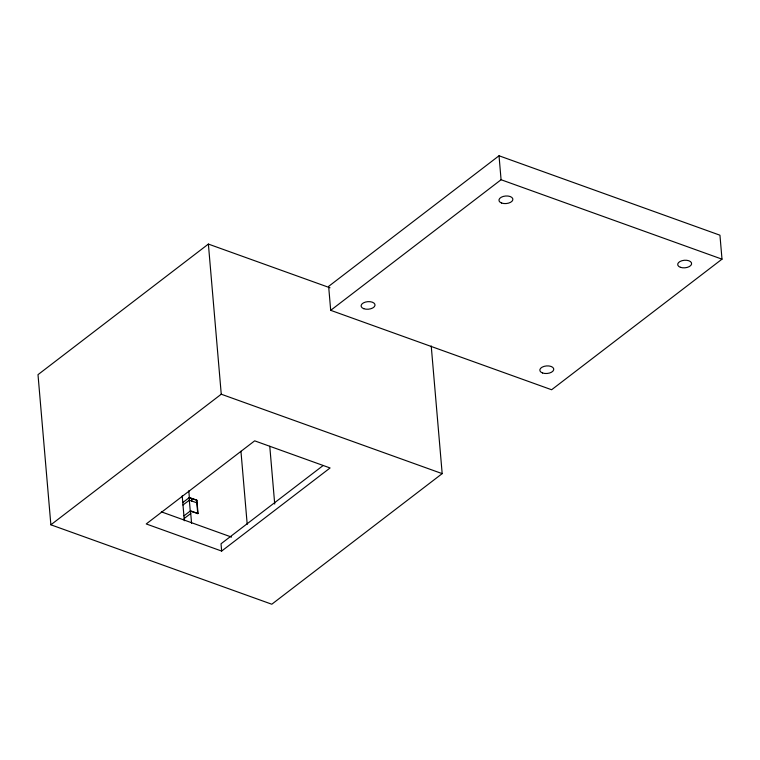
<?xml version="1.0" encoding="UTF-8"?>
<svg xmlns="http://www.w3.org/2000/svg" width="760" height="760" viewBox="0 0 760 760"><rect width="100%" height="100%" fill="white"/><g stroke="black" fill="none" stroke-linecap="round" stroke-linejoin="round"><path stroke-width="1.14" d="M183.968 515.878L190.513 510.834L198.037 513.542L196.897 500.232L189.364 497.524L182.78 502.569L184.338 520.742M191.111 511.347L193.021 511.736M330.001 287.793L208.382 244.074L38 374.661L50.872 524.799L271.795 604.228L442.177 473.632L431.224 345.952M499.025 155.772L328.643 286.368L330.695 310.327L551.617 389.747L722 259.16L719.948 235.201L499.025 155.772L501.078 179.73L330.695 310.327M50.872 524.799L221.255 394.212L442.177 473.632M190.275 511.043L189.097 497.733L196.897 500.232M197.125 502.892L189.354 500.222L182.932 505.02M184.157 518.538L190.741 513.494M192.774 511.945L198.037 513.542M322.924 465.69L221.027 543.789L221.654 551.067L146.233 523.953L254.666 440.838L330.087 467.96L221.654 551.067M501.078 179.73L722 259.16M161.329 511.841L231.562 537.092M191.605 498.636L191.852 501.201M269.772 446.291L274.721 504.06M240.948 451.259L247.209 524.352M208.382 244.074L221.255 394.212M196.631 500.441L197.771 513.75M188.793 490.808L189.364 497.524M190.513 510.834L191.586 523.422M182.21 495.853L182.78 502.569M501.647 203.043A6.992 3.791 -4.9 0 0 512.819 199.87A6.992 3.791 -4.9 0 0 503.253 196.431A6.992 3.791 -4.9 0 0 501.647 203.043M542.535 372.97A6.992 3.791 -4.9 0 0 553.707 369.787A6.992 3.791 -4.9 0 0 544.141 366.349A6.992 3.791 -4.9 0 0 542.535 372.97M363.793 308.702A6.992 3.791 -4.9 0 0 374.965 305.529A6.992 3.791 -4.9 0 0 365.398 302.091A6.992 3.791 -4.9 0 0 363.793 308.702M680.39 267.301A6.992 3.791 -4.9 0 0 691.562 264.128A6.992 3.791 -4.9 0 0 681.995 260.69A6.992 3.791 -4.9 0 0 680.39 267.301"/></g></svg>
